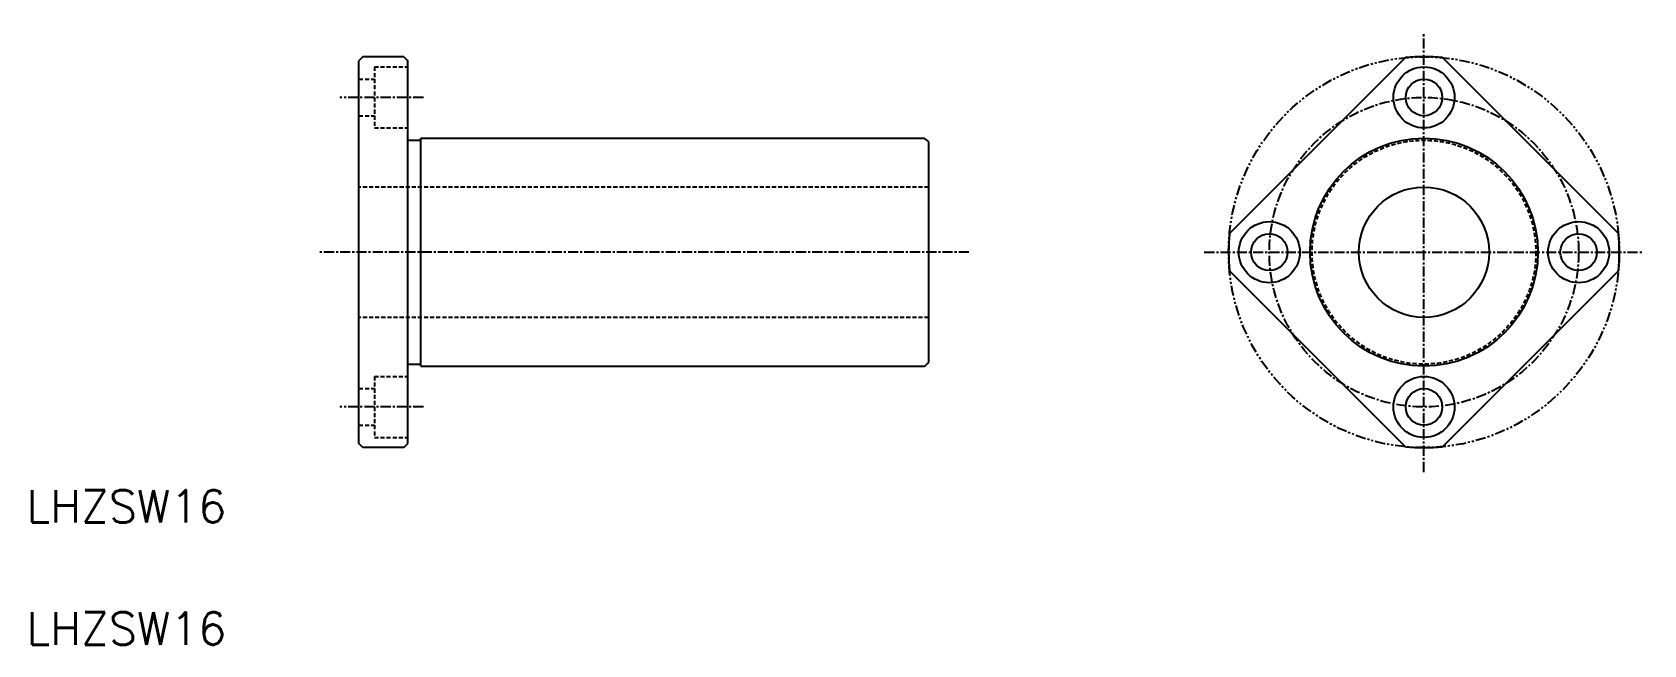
# Model space of a CAD drawing. Extents: x 188 to 386, y 143 to 218.
import ezdxf

# ---------------------------------------------------------------- set-up
doc = ezdxf.new("R2010")
doc.units = 0
for name, pattern in [('CENTER', [2, 1.25, -0.25, 0.25, -0.25]), ('DASHED', [0.75, 0.5, -0.25]), ('PHANTOM', [2.5, 1.25, -0.25, 0.25, -0.25, 0.25, -0.25])]:
    doc.linetypes.add(name, pattern=pattern)
doc.layers.get('0').update_dxf_attribs({"linetype": 'CONTINUOUS'})
doc.layers.add('CENTER', color=1, linetype='CENTER')
doc.styles.get("Standard").update_dxf_attribs({"font": 'txt.shx', "bigfont": 'bigfont.shx'})

msp = doc.modelspace()

# ---------------------------------------------------------------- linework, layer by layer
at = {"color": 7, "linetype": 'CONTINUOUS'}
for p, q in [((228.5, 215.06), (228, 214.56)), ((228, 167.56), (228, 214.56)), ((233.5, 215.06), (228.5, 215.06)), ((233.5, 215.06), (234, 214.56)), ((234, 167.56), (234, 214.56)), ((356.58, 214.96), (334.96, 193.34)), ((382.74, 193.34), (361.12, 214.96)), ((234, 204.81), (235.6, 204.81)), ((235.6, 177.06), (235.6, 205.06)), ((235.6, 205.06), (297.46, 205.06)), ((298, 177.61), (298, 204.52)), ((356.58, 167.17), (334.96, 188.79)), ((382.74, 188.79), (361.12, 167.17)), ((234, 177.31), (235.6, 177.31)), ((235.6, 177.06), (297.46, 177.06)), ((241.38, 177.06), (241.38, 177.06)), ((248.75, 177.06), (248.75, 177.06)), ((228.5, 167.06), (228, 167.56)), ((233.5, 167.06), (228.5, 167.06)), ((233.5, 167.06), (234, 167.56))]:
    msp.add_line(p, q, dxfattribs=at)
at = {"color": 3, "linetype": 'DASHED'}
for p, q in [((228, 212.31), (229.9, 212.31)), ((229.9, 213.81), (229.9, 206.31)), ((229.9, 213.81), (234, 213.81)), ((228, 207.81), (229.9, 207.81)), ((229.9, 206.31), (234, 206.31)), ((298, 199.06), (228, 199.06)), ((298, 183.06), (228, 183.06)), ((228, 174.31), (229.9, 174.31)), ((229.9, 175.81), (229.9, 168.31)), ((229.9, 175.81), (234, 175.81)), ((228, 169.81), (229.9, 169.81)), ((229.9, 168.31), (234, 168.31))]:
    msp.add_line(p, q, dxfattribs=at)
at = {"color": 3, "linetype": 'PHANTOM'}
msp.add_circle((358.85, 191.06), 24, dxfattribs=at)
at = {"color": 7, "linetype": 'CONTINUOUS'}
for centre, radius in [((358.85, 210.06), 3.75), ((358.85, 210.06), 2.25), ((358.85, 191.06), 14), ((358.85, 191.06), 8), ((339.85, 191.06), 3.75), ((377.85, 191.06), 3.75), ((339.85, 191.06), 2.25), ((377.85, 191.06), 2.25), ((358.85, 172.06), 3.75), ((358.85, 172.06), 2.25)]:
    msp.add_circle(centre, radius, dxfattribs=at)
at = {"color": 3, "linetype": 'DASHED'}
msp.add_circle((358.85, 191.06), 13.75, dxfattribs=at)
at = {"color": 7, "linetype": 'CONTINUOUS'}
for centre, radius, start, end in [((358.85, 191.06), 24, 84.5712, 95.4288), ((296.85, 203.91), 1.3, 27.7958, 62.2042), ((358.85, 191.06), 24, 174.5712, 185.4288), ((358.85, 191.06), 24, 354.5712, 5.4288), ((296.85, 178.21), 1.3, 297.7958, 332.2042), ((358.85, 191.06), 24, 264.5712, 275.4288)]:
    msp.add_arc(centre, radius, start, end, dxfattribs=at)
at = {"layer": 'CENTER', "color": 1, "linetype": 'CENTER'}
for p, q in [((358.85, 164.06), (358.85, 218.06)), ((235.92, 210.06), (225.66, 210.06)), ((302.94, 191.06), (223.1, 191.06)), ((331.85, 191.06), (385.85, 191.06)), ((235.92, 172.06), (225.66, 172.06))]:
    msp.add_line(p, q, dxfattribs=at)
msp.add_circle((358.85, 191.06), 19, dxfattribs=at)

# ---------------------------------------------------------------- texts
at = {"color": 7, "linetype": 'CONTINUOUS'}
for p in [(187.18, 157.86), (187.18, 142.86)]:
    msp.add_text('LHZSW16', height=4, dxfattribs=at).set_placement(p)

doc.saveas('drawing.dxf')
